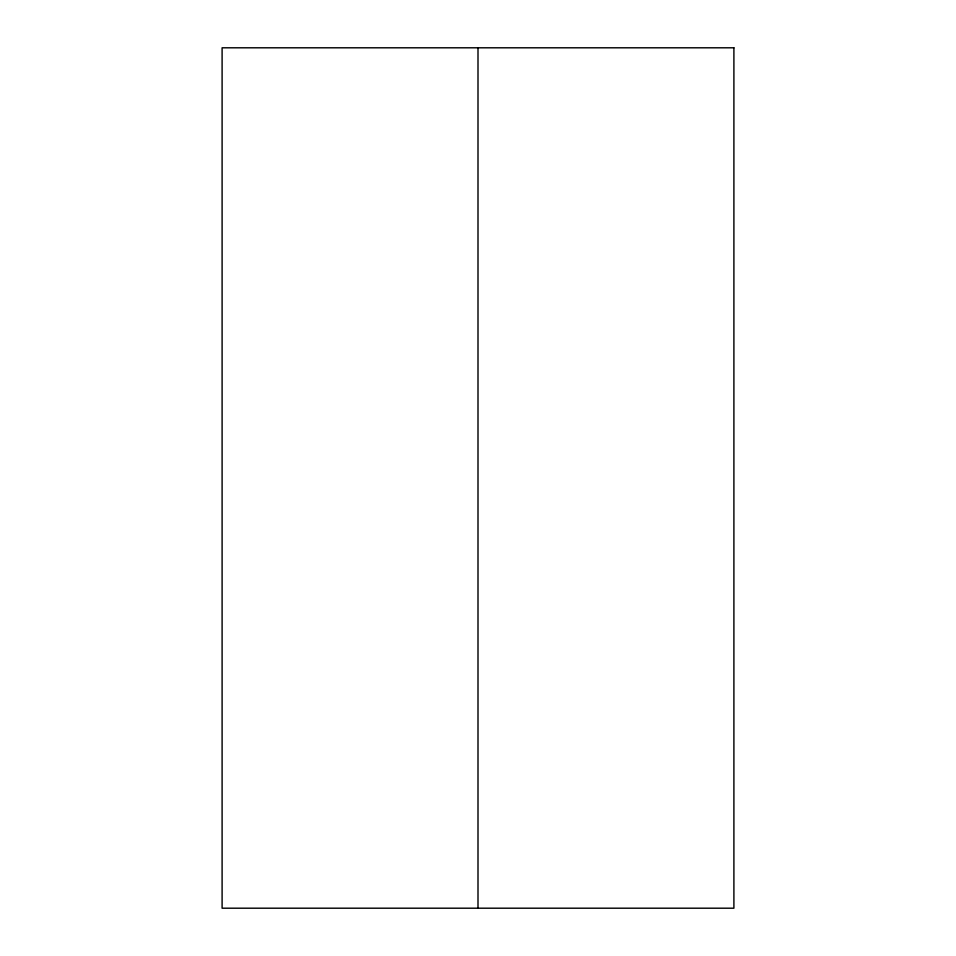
<?xml version="1.0" encoding="UTF-8"?>
<svg xmlns="http://www.w3.org/2000/svg" width="956" height="956" viewBox="0 0 956 956"><rect width="100%" height="100%" fill="white"/><g stroke="black" fill="none" stroke-linecap="round" stroke-linejoin="round"><path stroke-width="1.43" d="M478 47.8L478 908.2M733.897 47.8L222.103 47.8L222.103 908.2L733.897 908.2L733.897 47.8"/></g></svg>
